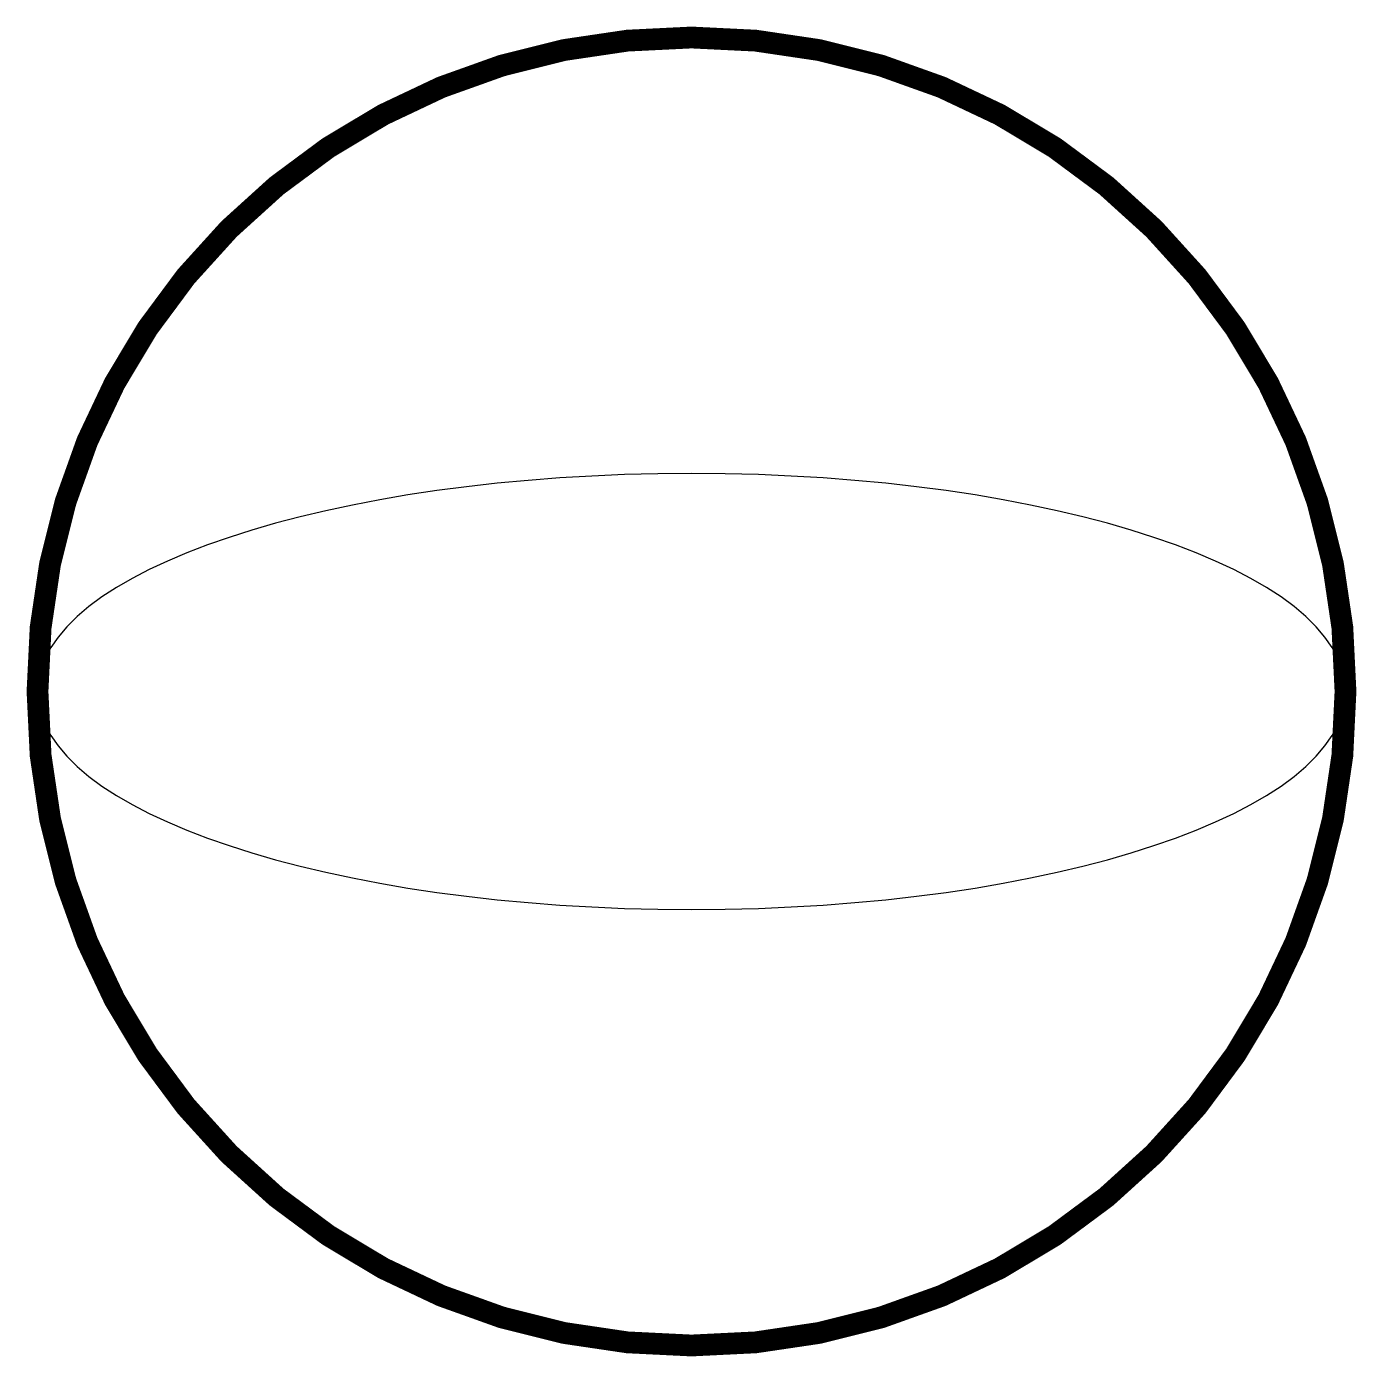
# Model space of a CAD drawing. Header units: millimetres. Extents: x -3.05 to 3.05, y -3.05 to 3.05.
import ezdxf

# ---------------------------------------------------------------- set-up
doc = ezdxf.new("R2010")
doc.units = ezdxf.units.MM
doc.layers.add('计轴', color=7, linetype='Continuous')

msp = doc.modelspace()

# ---------------------------------------------------------------- linework, layer by layer
at = {"const_width": 0.1}
msp.add_lwpolyline([(-3, 0, 1), (3, 0, 1)], format="xyb", close=True, dxfattribs=at)
at = {"layer": '计轴', "color": 7, "extrusion": (0, 0, -1)}
msp.add_ellipse((0, 0), major_axis=(-3, 0), ratio=0.333333, dxfattribs=at)

doc.saveas('drawing.dxf')
